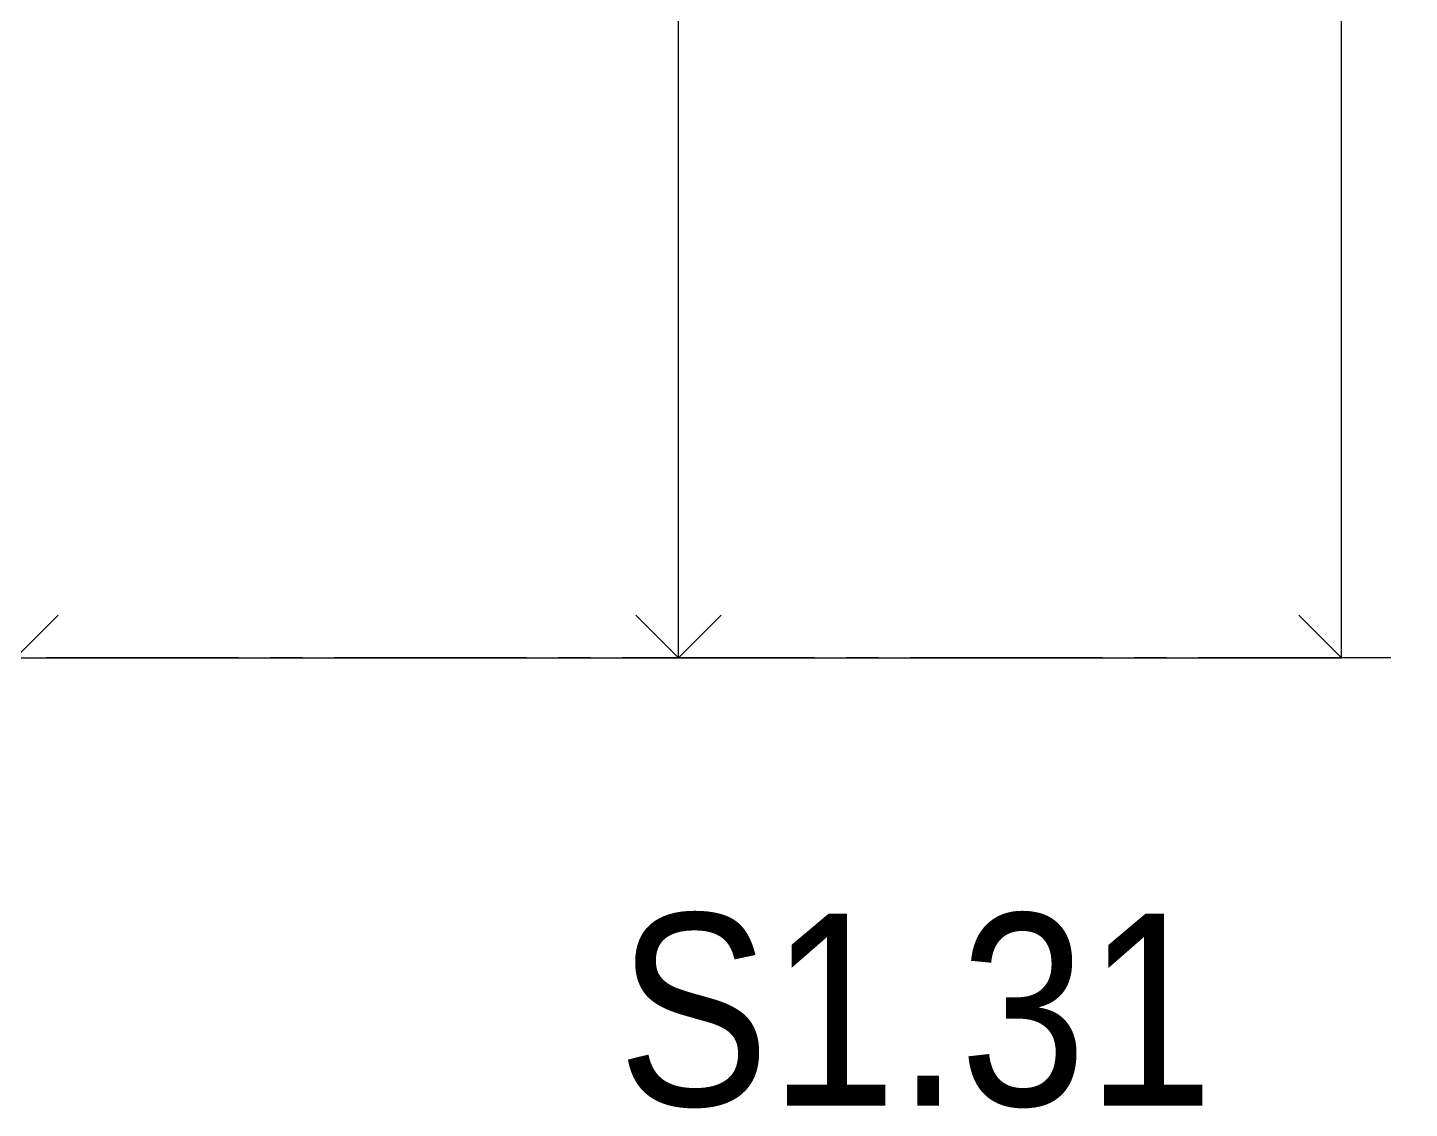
# Model space of a CAD drawing. Header units: inches. Extents: x -16404 to 14624, y -1591 to 16152.
# Drawn here: x 880.8 to 1010.3, y 13157.7 to 13259.1 of the extents above; entities that cross this region are included whole.
import ezdxf
from ezdxf import colors
from ezdxf.entities.mleader import LeaderData, LeaderLine
from ezdxf.math import Vec2, Vec3

# ---------------------------------------------------------------- set-up
doc = ezdxf.new("R2010")
doc.units = ezdxf.units.IN
doc.header["$LTSCALE"] = 24
doc.header["$MEASUREMENT"] = 0
doc.linetypes.add('CENTER2', pattern=[1.125, 0.75, -0.125, 0.125, -0.125])
doc.linetypes.add('DASHED2', pattern=[0.375, 0.25, -0.125])
doc.layers.get('0').update_dxf_attribs({"linetype": 'CONTINUOUS'})
doc.layers.add('S-ANNO-GRID-NONPLOT', color=251, linetype='CONTINUOUS', plot=False)
doc.layers.add('S-ANNO-NOTE', color=4, linetype='CONTINUOUS')
doc.layers.add('S-TYP DETAIL BLOCKS', color=1, linetype='CONTINUOUS')
doc.styles.add('Arial', font='arial.ttf', dxfattribs={"width": 0.85})

# ---------------------------------------------------------------- blocks, each defined once
blk = doc.blocks.new('Se_24x36_DETAILS_GRID')
for p, q in [((23.302, 0), (23.302, 7.667)), ((31.07, 0), (31.07, 7.667)), ((15.535, 0), (16.035, 0.5)), ((23.302, 0), (23.802, 0.5)), ((15.535, 0), (23.302, 0)), ((23.302, 0), (31.07, 0))]:
    blk.add_line(p, q)
at = {"linetype": 'DASHED2', "ltscale": 0.5}
for p, q in [((23.302, 0), (22.802, 0.5)), ((31.07, 0), (30.57, 0.5))]:
    blk.add_line(p, q, dxfattribs=at)
blk = doc.blocks.new('Se_MOMENT FRAME WELDING DETAIL')
at = {"layer": 'S-ANNO-NOTE'}
ml = blk.add_multileader_mtext('Standard', dxfattribs=at)
ml.set_content('{\\C4;WELD ACCESS HOLE PER TYPICAL DETAIL}', color=4, style='Arial')
ml.set_leader_properties(color=2)
ml.build(insert=Vec2(0, 0))
ml.multileader.update_dxf_attribs({"dogleg_length": 0.36, "arrow_head_size": 0.875, "scale": 8})
ctx = ml.context
ctx.base_point, ctx.scale, ctx.char_height, ctx.arrow_head_size, ctx.landing_gap_size, ctx.plane_origin = Vec3(35.87816, 21.59542), 8, 0.75, 0.875, 0.72, Vec3(-4.41641, 323.49482)
notes = []
notes.append((ctx, [(0, (1, 1, 0), (34.87816, 21.59542), (1, 0), 1, [(0, [(29.87864, 31.76303)], 0, [])])]))
ctx.mtext.insert, ctx.mtext.width, ctx.mtext.flow_direction = Vec3(36.59816, 21.97682), 11.3063608, 5
ml = blk.add_multileader_mtext('Standard', dxfattribs=at)
ml.set_content('{\\C4;STEEL BEAM PER PLAN}', color=4, style='Arial')
ml.set_leader_properties(color=2)
ml.build(insert=Vec2(0, 0))
ml.multileader.update_dxf_attribs({"dogleg_length": 0.36, "arrow_head_size": 0.875, "scale": 8})
ctx = ml.context
ctx.base_point, ctx.scale, ctx.char_height, ctx.arrow_head_size, ctx.landing_gap_size, ctx.plane_origin = Vec3(35.87816, 25.25316), 8, 0.75, 0.875, 0.72, Vec3(-4.41641, 327.15256)
notes.append((ctx, [(0, (1, 1, 0), (34.87816, 25.25316), (1, 0), 1, [(0, [(33.63566, 27.93848)], 0, [])])]))
ctx.mtext.insert, ctx.mtext.width, ctx.mtext.flow_direction = Vec3(36.59816, 25.63455), 11.3063608, 5
for ctx, leaders in notes:
    for number, flags, end, landing, length, lines in leaders:
        leader = LeaderData()
        leader.index, (leader.has_last_leader_line, leader.has_dogleg_vector, leader.attachment_direction) = number, flags
        leader.last_leader_point, leader.dogleg_vector, leader.dogleg_length = Vec3(end), Vec3(landing), length
        for number, points, colour, breaks in lines:
            line = LeaderLine()
            line.index, line.vertices, line.color, line.breaks = number, Vec3.list(points), colors.encode_raw_color(colour), breaks
            leader.lines.append(line)
        ctx.leaders.append(leader)

msp = doc.modelspace()

# ---------------------------------------------------------------- linework, layer by layer
at = {"layer": 'S-ANNO-GRID-NONPLOT', "linetype": 'CENTER2'}
msp.add_line((3519.53048, 13200), (0, 13200), dxfattribs=at)

# ---------------------------------------------------------------- block references
at = {"layer": 'S-ANNO-GRID-NONPLOT', "xscale": 8, "yscale": 8, "zscale": 8}
msp.add_blockref('Se_24x36_DETAILS_GRID', (755.3485, 13200), dxfattribs=at)
at = {"layer": 'S-TYP DETAIL BLOCKS'}
msp.add_blockref('Se_MOMENT FRAME WELDING DETAIL', (821.4879, 13204), dxfattribs=at)

# ---------------------------------------------------------------- texts
at = {"layer": 'S-ANNO-GRID-NONPLOT', "color": 191, "insert": (991.9061, 13176), "char_height": 18, "width": 59.0975878, "attachment_point": 3, "style": 'Arial'}
msp.add_mtext('S1.31', dxfattribs=at)

doc.saveas('drawing.dxf')
